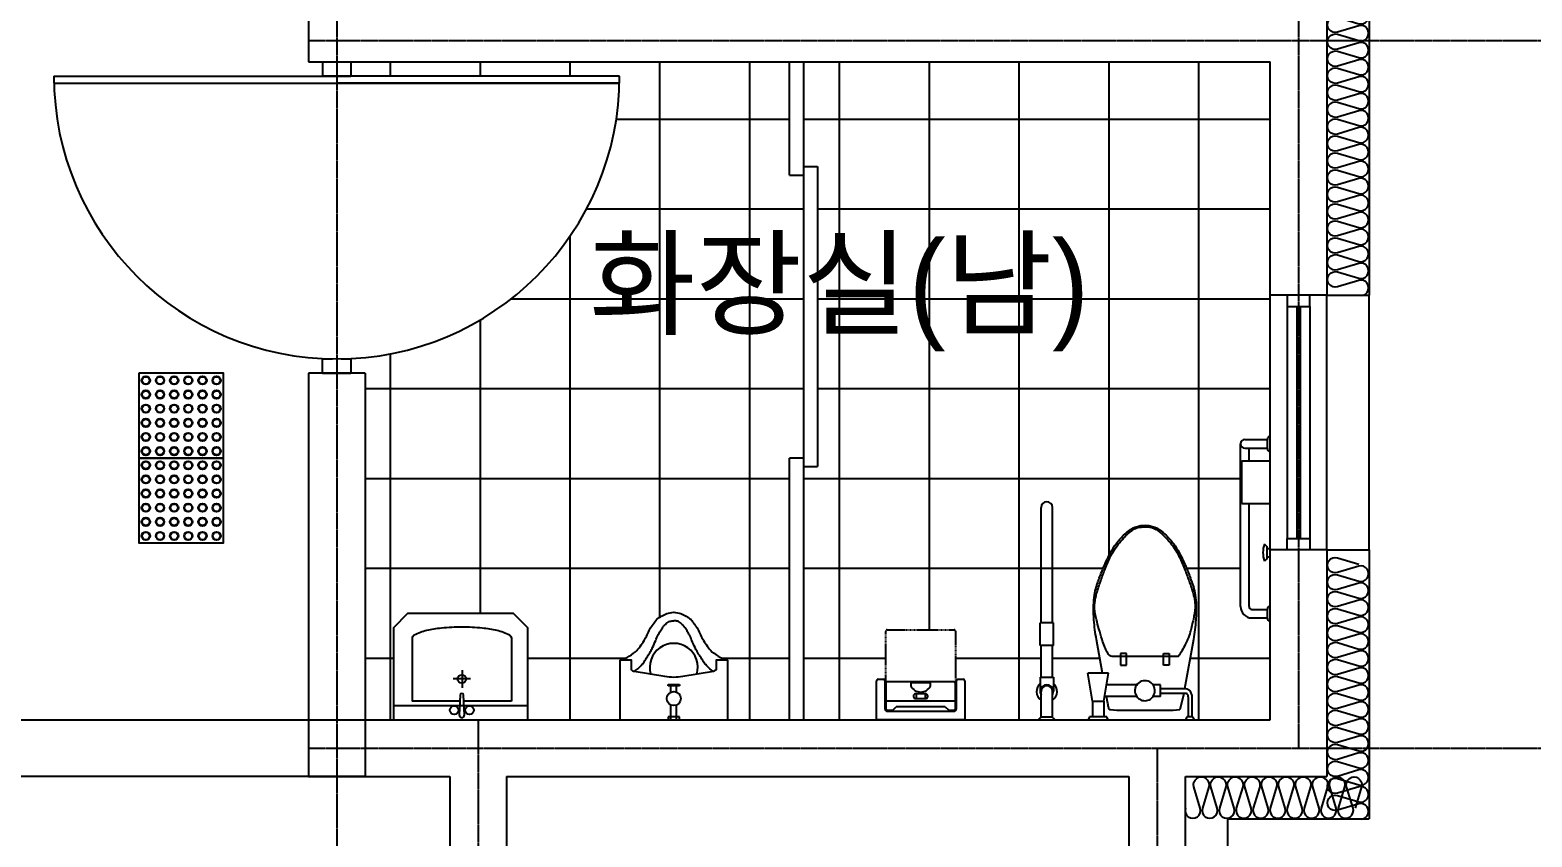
# Model space of a CAD drawing. Header units: millimetres. Extents: x 0 to 199210, y 0 to 94205.
# Drawn here: x 16768 to 22078, y 24545 to 27396 of the extents above; entities that cross this region are included whole.
import ezdxf
from ezdxf.enums import TextEntityAlignment as Align

# ---------------------------------------------------------------- set-up
doc = ezdxf.new("R2010")
doc.units = ezdxf.units.MM
doc.linetypes.add('CEN', pattern=[62, 60, -1, 0, -1])
doc.linetypes.add('HIDDEN2', pattern=[4.7625, 3.175, -1.5875])
for name, color, linetype in [('1CONTINUOUS', 1, 'Continuous'), ('1HIDDEN2', 1, 'HIDDEN2'), ('2. WAL', 2, 'Continuous'), ('4', 4, 'Continuous'), ('9', 9, 'Continuous'), ('CEN', 1, 'CEN'), ('COL', 2, 'Continuous'), ('D_TEXT', 7, 'Continuous'), ('FUR', 4, 'Continuous'), ('FURN', 7, 'Continuous'), ('HAT', 8, 'Continuous'), ('ins', 9, 'Continuous'), ('WID', 4, 'Continuous'), ('점자', 8, 'Continuous')]:
    doc.layers.add(name, color=color, linetype=linetype)
doc.styles.add('돋움', font='Dotum.ttf')

# ---------------------------------------------------------------- blocks, each defined once
blk = doc.blocks.new('insul1')
blk.add_lwpolyline([(0, 0.25, 1.344031), (0.35, 0.25), (0.2, 0.75, -1.344031), (0.55, 0.75), (0.4, 0.25)], format="xyb")
blk = doc.blocks.new('점')
at = {"layer": '점자'}
blk.add_lwpolyline([(300, 0), (300, 300), (0, 300), (0, 0)], close=True, dxfattribs=at)
for centre, radius in [((24.8, 275.6), 15), ((24.8, 275.6), 13), ((74.8, 275.6), 15), ((74.8, 275.6), 13), ((124.8, 275.6), 15), ((124.8, 275.6), 13), ((174.8, 275.6), 15), ((174.8, 275.6), 13), ((224.8, 275.6), 15), ((224.8, 275.6), 13), ((274.8, 275.6), 15), ((274.8, 275.6), 13), ((24.8, 225.6), 15), ((24.8, 225.6), 13), ((74.8, 225.6), 15), ((74.8, 225.6), 13), ((124.8, 225.6), 15), ((124.8, 225.6), 13), ((174.8, 225.6), 15), ((174.8, 225.6), 13), ((224.8, 225.6), 15), ((224.8, 225.6), 13), ((274.8, 225.6), 15), ((274.8, 225.6), 13), ((24.8, 175.6), 15), ((24.8, 175.6), 13), ((74.8, 175.6), 15), ((74.8, 175.6), 13), ((124.8, 175.6), 15), ((124.8, 175.6), 13), ((174.8, 175.6), 15), ((174.8, 175.6), 13), ((224.8, 175.6), 15), ((224.8, 175.6), 13), ((274.8, 175.6), 15), ((274.8, 175.6), 13), ((24.8, 125.6), 15), ((24.8, 125.6), 13), ((74.8, 125.6), 15), ((74.8, 125.6), 13), ((124.8, 125.6), 15), ((124.8, 125.6), 13), ((174.8, 125.6), 15), ((174.8, 125.6), 13), ((224.8, 125.6), 15), ((224.8, 125.6), 13), ((274.8, 125.6), 15), ((274.8, 125.6), 13), ((24.8, 75.6), 15), ((24.8, 75.6), 13), ((74.8, 75.6), 15), ((74.8, 75.6), 13), ((124.8, 75.6), 15), ((124.8, 75.6), 13), ((174.8, 75.6), 15), ((174.8, 75.6), 13), ((224.8, 75.6), 15), ((224.8, 75.6), 13), ((274.8, 75.6), 15), ((274.8, 75.6), 13), ((24.8, 25.6), 15), ((24.8, 25.6), 13), ((74.8, 25.6), 15), ((74.8, 25.6), 13), ((124.8, 25.6), 15), ((124.8, 25.6), 13), ((174.8, 25.6), 15), ((174.8, 25.6), 13), ((224.8, 25.6), 15), ((224.8, 25.6), 13), ((274.8, 25.6), 15), ((274.8, 25.6), 13)]:
    blk.add_circle(centre, radius, dxfattribs=at)
blk = doc.blocks.new('to-ur-004-D-P')
for p, q in [((-20, 0), (-20, -10)), ((-10, 0), (-10, -52.1)), ((10, 0), (10, -52.1)), ((20, -10), (20, 0)), ((-20, -10), (20, -10)), ((-10, -97.9), (-10, -120)), ((10, -97.9), (10, -120)), ((-20, -125), (-20, -120)), ((-20, -120), (20, -120)), ((20, -125), (-20, -125)), ((20, -120), (20, -125))]:
    blk.add_line(p, q)
for points in [[(190, 0), (190, -210), (165, -220, 0.015962), (135, -240, 0.046411), (105, -280, 0.0259), (85, -320, -0.027117), (60, -355, -0.071022), (25, -375, -0.04853), (0, -380, -0.04853), (-25, -375, -0.071022), (-60, -355, -0.027117), (-85, -320, 0.0259), (-105, -280, 0.046411), (-135, -240, 0.015962), (-165, -220), (-190, -210), (-190, 0)], [(-190, -210), (-150, -210), (-150, -180, -0.198912), (-148.2, -175.7, -0.089166), (-140, -170), (-31.7, -152.4, -0.080898), (31.7, -152.4), (140, -170, -0.22682), (148.2, -175.7, -0.062315), (150, -180), (150, -210), (190, -210)], [(-140, -170, -0.028114), (-115.7, -191.7, -0.053656), (-105, -205, -0.00764), (-82.3, -241.5, -0.021456), (-75, -255, -0.020394), (-64, -280, 0.025325), (-55, -300, 0.016526), (-49, -310.7, 0.011962), (-40, -325, 0.049323), (-32.8, -333.8, 0.033116), (-20, -345, 0.102356), (-13.3, -348.2, 0.056761), (0, -350)], [(140, -170, 0.028114), (115.7, -191.7, 0.053656), (105, -205, 0.00764), (82.3, -241.5, 0.021456), (75, -255, 0.020394), (64, -280, -0.025325), (55, -300, -0.016526), (49, -310.7, -0.011962), (40, -325, -0.049323), (32.8, -333.8, -0.033116), (20, -345, -0.102356), (13.3, -348.2, -0.056761), (0, -350)]]:
    blk.add_lwpolyline(points, format="xyb")
blk.add_circle((0, -75), 25)
blk.add_arc((0, -185), 85, 163.2144, 16.7856)
blk = doc.blocks.new('2P-BA101')
at = {"color": 0}
for p, q in [((475, -50), (0, -50)), ((57.7, -288.2), (57.7, -65.8)), ((57.7, -65.8), (225.3, -65.8)), ((201.7, -144.1), (263.7, -144.1)), ((232.1, -175.3), (232.1, -113.2))]:
    blk.add_line(p, q, dxfattribs=at)
blk.add_lwpolyline([(425, -375), (475, -325), (475, 0), (0, 0), (0, -325), (50, -375)], close=True, dxfattribs=at)
for points in [[(224, -17.1), (226.7, -86.7, 1), (239, -86.7), (241.7, -17.1)], [(240.5, -65.8), (407.7, -65.8), (407.7, -288.2, -0.272815), (401, -299.5, -0.070145), (356.4, -316.6, -0.03268), (304.8, -324.9, -0.023671), (232.7, -328.3, -0.023671), (160.6, -324.9, -0.03268), (108.9, -316.6, -0.070145), (64.3, -299.5, -0.272815), (57.7, -288.2, -0.272815)]]:
    blk.add_lwpolyline(points, format="xyb", dxfattribs=at)
for centre, radius in [((206, -34.2), 15.3), ((259.7, -34.2), 15.3), ((232.7, -144.2), 15)]:
    blk.add_circle(centre, radius, dxfattribs=at)
for centre, start, end in [((233.2, -16.8), 90, 181.9092), ((232.6, -16.8), 358.0908, 90)]:
    blk.add_arc(centre, 9.19, start, end, dxfattribs=at)
blk = doc.blocks.new('유아용거치대')
for p, q in [((7684271.5, -2279588.8, 0), (7684271.5, -2279450.6, 0)), ((7684271.5, -2279450.6, 0), (7684582.8, -2279450.6, 0)), ((7684300.4, -2279490.7, 0), (7684300.4, -2279588.8, 0)), ((7684303.6, -2279489.5, 0), (7684303.6, -2279579.2, 0)), ((7684326, -2279484.4, 0), (7684308.6, -2279484.4, 0)), ((7684543.8, -2279480.6, 0), (7684310.4, -2279480.6, 0)), ((7684340.9, -2279495.9, 0), (7684329.3, -2279485.7, 0)), ((7684510.1, -2279497.1, 0), (7684344.2, -2279497.1, 0)), ((7684524.9, -2279485.7, 0), (7684513.4, -2279495.9, 0)), ((7684545.7, -2279484.4, 0), (7684528.2, -2279484.4, 0)), ((7684550.7, -2279579.2, 0), (7684550.7, -2279489.5, 0)), ((7684553.8, -2279588.8, 0), (7684553.8, -2279490.7, 0)), ((7684582.8, -2279450.6, 0), (7684582.8, -2279588.8, 0)), ((7684545.7, -2279517.3, 0), (7684308.6, -2279517.3, 0)), ((7684401.7, -2279531.7, 0), (7684401.7, -2279535.4, 0)), ((7684427.1, -2279525.4, 0), (7684408.1, -2279525.4, 0)), ((7684408.1, -2279541.7, 0), (7684446.1, -2279541.7, 0)), ((7684411.3, -2279541.7, 0), (7684411.3, -2279525.4, 0)), ((7684446.1, -2279525.4, 0), (7684427.1, -2279525.4, 0)), ((7684443, -2279541.7, 0), (7684443, -2279525.4, 0)), ((7684452.5, -2279535.4, 0), (7684452.5, -2279531.7, 0)), ((7684295.4, -2279593.8, 0), (7684276.5, -2279593.8, 0)), ((7684308.6, -2279584.2, 0), (7684545.7, -2279584.2, 0)), ((7684577.8, -2279593.8, 0), (7684558.8, -2279593.8, 0))]:
    blk.add_line(p, q)
for centre, radius, start, end in [((7684310.4, -2279490.7, 0), 10, 90, 180), ((7684308.6, -2279489.5, 0), 5.01, 90, 180), ((7684326, -2279489.5, 0), 5.01, 48.6929, 90), ((7684344.2, -2279492.1, 0), 5.01, 228.6929, 270), ((7684510.1, -2279492.1, 0), 5.01, 270, 311.3071), ((7684528.2, -2279489.5, 0), 5.01, 90, 131.3071), ((7684543.8, -2279490.7, 0), 10, 0, 90), ((7684545.7, -2279489.5, 0), 5.01, 0, 90), ((7684308.6, -2279512.3, 0), 5.01, 216.8699, 270), ((7684408.1, -2279531.7, 0), 6.34, 90, 180), ((7684408.1, -2279535.4, 0), 6.34, 180, 270), ((7684446.1, -2279531.7, 0), 6.34, 0, 90), ((7684446.1, -2279535.4, 0), 6.34, 270, 0), ((7684545.7, -2279512.3, 0), 5.01, 270, 323.1301), ((7684276.5, -2279588.8, 0), 5.01, 180, 270), ((7684295.4, -2279588.8, 0), 5.01, 270, 0), ((7684308.6, -2279579.2, 0), 5.01, 180, 270), ((7684545.7, -2279579.2, 0), 5.01, 270, 0), ((7684558.8, -2279588.8, 0), 5.01, 180, 270), ((7684577.8, -2279588.8, 0), 5.01, 270, 0)]:
    blk.add_arc(centre, radius, start, end)
at = {"layer": '1CONTINUOUS'}
for p, q in [((7684392.2, -2279569.3, 0), (7684392.2, -2279579, 0)), ((7684393.8, -2279580.6, 0), (7684427.1, -2279580.6, 0)), ((7684427.1, -2279580.6, 0), (7684460.4, -2279580.6, 0)), ((7684462, -2279579, 0), (7684462, -2279569.3, 0))]:
    blk.add_line(p, q, dxfattribs=at)
for centre, radius, start, end in [((7684427.1, -2279588.4, 0), 39.8, 28.6834, 151.3166), ((7684393.8, -2279579, 0), 1.59, 180, 270), ((7684460.4, -2279579, 0), 1.59, 270, 0)]:
    blk.add_arc(centre, radius, start, end, dxfattribs=at)
at = {"layer": '1HIDDEN2'}
for p, q in [((7684303.6, -2279763.7, 0), (7684303.6, -2279579.2, 0)), ((7684550.7, -2279577.9, 0), (7684550.7, -2279763.7, 0)), ((7684545.7, -2279768.7, 0), (7684308.6, -2279768.7, 0))]:
    blk.add_line(p, q, dxfattribs=at)
for centre, start, end in [((7684308.6, -2279763.7, 0), 180, 270), ((7684545.7, -2279763.7, 0), 270, 0)]:
    blk.add_arc(centre, 5.01, start, end, dxfattribs=at)

msp = doc.modelspace()

# ---------------------------------------------------------------- hatches: boundary and pattern name
at = {"layer": 'HAT'}
h = msp.add_hatch(dxfattribs=at)
h.set_pattern_fill('NET,_O', color=256, scale=100)
h.set_pattern_definition([(0, (-308347.43, 735423.8), (0, 317.5), []), (90, (-308347.43, 735423.8), (-317.5, 2e-14), [])])
h.paths.add_polyline_path([(19502.7, 29633.9), (19452.7, 29633.9), (19452.7, 30658.9), (18752.7, 30658.9), (18752.7, 30258.9), (18252.7, 30258.9), (18252.7, 30158.9), (17902.7, 30158.9), (17902.7, 30108.9), (18852.7, 30108.9, -0.399638), (17902.7, 29110.1), (17902.7, 29058.9), (17952.7, 29058.9), (17952.7, 28358.9), (18277.7, 28358.9), (18327.7, 28308.9), (18327.7, 27933.9), (18277.7, 27883.9), (17952.7, 27883.9), (17952.7, 27433.9), (19452.7, 27433.9), (19452.7, 27658.9), (19502.7, 27658.9), (19459.2, 27683.5), (19753.4, 28204, 0.108174), (19502.7, 28258.9), (19452.7, 28258.9), (19452.7, 28458.9), (19452.7, 28633.9), (19502.7, 28633.9)])
h.paths.add_polyline_path([(21152.7, 29158.9), (21152.7, 29653.6), (21137.4, 29668.9), (21062.7, 29668.9, -0.414214), (21047.6, 29684.1), (21047.6, 30258.7, -0.414214), (21087.9, 30299), (21137.6, 30299), (21152.7, 30314.1), (21152.7, 30658.9), (20884.3, 30658.9), (20875.9, 30641.9), (20875.9, 30648.8), (20862.5, 30648.8), (20862.5, 30577.8, -0.583258), (20847.1, 30565.4), (20846.9, 30566, -0.002125), (20846.7, 30566), (20764.5, 30566), (20764.5, 30535.7), (20738.1, 30535.7, -0.515644), (20680.7, 30535.7), (20573.5, 30535.7), (20580.3, 30493.8), (20507.6, 30493.8), (20524, 30594.6), (20524, 30648.8), (20513.9, 30648.8), (20508.9, 30658.9), (20392.5, 30658.9), (20382.8, 30649.2), (20382.8, 30589.2, -0.503881), (20385.9, 30530.8), (20385.9, 30508.9), (20382.8, 30508.9), (20382.8, 30396.5), (20385.9, 30396.5), (20385.9, 30315.9), (20342.5, 30315.9), (20342.5, 29907.1, -0.043949), (20342.5, 29910.6), (20342.5, 30315.9), (20339.6, 30315.9), (20339.6, 30396.5), (20342.5, 30396.5), (20342.5, 30508.9), (20339.6, 30508.9), (20339.6, 30530.8, -0.50265), (20342.5, 30589.1), (20342.5, 30648.4), (20332.1, 30658.9), (20072.5, 30658.9), (20072.5, 30515.7), (20040.4, 30515.7), (20040.4, 30340.7), (19793.3, 30340.7), (19793.3, 30515.7), (19761.2, 30515.7), (19761.2, 30658.9), (19502.7, 30658.9), (19502.7, 29663.9), (19552.7, 29663.9), (19552.7, 28603.9), (19502.7, 28603.9), (19502.7, 28508.9), (21152.7, 28508.9)])
h.paths.add_polyline_path([(20685.1, 29979.9, 0.057721), (20709.4, 29976.8, 0.044905), (20727.3, 29978.1, 0.063275), (20739.6, 29981.8, 0.056457), (20757.4, 29992.2, 0.038661), (20779.9, 30012, 0.016027), (20800, 30034, 0.028675), (20810.1, 30047.3, 0.023657), (20826.1, 30073.6, 0.022415), (20840.4, 30102.7, 0.010632), (20849.9, 30125.9, 0.00591), (20865.6, 30168.2, 0.01631), (20880, 30213.1, 0.029266), (20885.7, 30238.7, 0.059581), (20886.7, 30261.6, 0.031679), (20880.7, 30304.2, 0.018716), (20869.9, 30348.1, 0.029941), (20860.5, 30374.8, 0.016406), (20852.2, 30393, 0.013101), (20840.4, 30415.1, 0.031874), (20828.1, 30433.8, 0.236068), (20825.3, 30435.2), (20795, 30435.2), (20795, 30425.1), (20774.9, 30425.1), (20774.9, 30435.2), (20709.4, 30435.2), (20643.9, 30435.2), (20643.9, 30425.1), (20623.7, 30425.1), (20623.7, 30435.2), (20593.5, 30435.2, 0.198912), (20584.7, 30431.6, 0.091569), (20573.4, 30415.1, 0.015343), (20566.5, 30398.4, 0.011028), (20558.2, 30374.8, 0.00909), (20546.9, 30337.5, 0.010307), (20538.1, 30304.2, 0.040097), (20531.9, 30265.3, 0.059581), (20533.1, 30238.7, 0.029266), (20538.8, 30213.1, 0.01631), (20553.2, 30168.2, 0.00591), (20568.9, 30125.9, 0.010632), (20578.4, 30102.7, 0.022415), (20593.6, 30071.6, 0.027113), (20608.6, 30047.3, 0.025219), (20619.3, 30033.5, 0.015085), (20638.9, 30012, 0.026781), (20654.5, 29997.5, 0.03156), (20669.1, 29986.9, 0.081068)], flags=16)
h.paths.add_polyline_path([(20760.1, 29986.7, 0.04843), (20784.9, 30007, 0.036447), (20811.3, 30037.2, 0.040875), (20830.3, 30067.5, 0.015468), (20854.3, 30117.3, 0.024075), (20874, 30168.1, 0.011612), (20880.7, 30188.4, 0.035314), (20887.4, 30217.9, 0.029565), (20890.7, 30253.9, 0.0294), (20889.5, 30306.1, 0.022182), (20880.7, 30374.8), (20879.9, 30379.1, -0.023591), (20889.5, 30306.1, -0.0294), (20890.7, 30253.9, -0.029565), (20887.4, 30217.9, -0.035314), (20880.7, 30188.4, -0.006976), (20876.8, 30176.2, -0.004694), (20870.6, 30158.1, -0.019426), (20854.3, 30117.3, -0.015468), (20830.3, 30067.5, -0.040875), (20811.3, 30037.2, -0.036447), (20784.9, 30007, -0.04843), (20760.1, 29986.7, -0.068612), (20739.6, 29976.8, -0.037226), (20723.9, 29972.9, 0.037226), (20739.6, 29976.8, 0.068612)], flags=16)
h.paths.add_polyline_path([(20470.5, 27869.5), (20452.7, 27958.9), (20470.5, 28048.2), (20547, 28123.8), (20648.6, 28174.5), (20763.9, 28192.1), (20853.2, 28213.3), (20928.9, 28234), (20992.5, 28242.6), (21139.8, 28244), (21139.8, 28218.1), (21152.7, 28205.2), (21152.7, 28458.9), (19502.7, 28458.9), (19502.7, 28258.9, -0.129327), (19798, 28181.2), (19502.7, 27658.9), (19502.7, 27433.9), (21152.7, 27433.9), (21152.7, 27712.6), (21139.8, 27699.6), (21139.8, 27673.7), (20992.5, 27675.2), (20928.9, 27683.7), (20853.2, 27704.4), (20763.9, 27725.6), (20648.6, 27743.3), (20547, 27793.9)])
h.paths.add_polyline_path([(19502.7, 26883.9), (19452.7, 26883.9), (19452.7, 27283.9), (17902.7, 27283.9), (17902.7, 27233.9), (18852.7, 27233.9, -0.399638), (17902.7, 26235.1), (17902.7, 26183.9), (17952.7, 26183.9), (17952.7, 24958.9), (18052.7, 24958.9), (18052.7, 25283.9), (18102.7, 25333.9), (18477.7, 25333.9), (18527.7, 25283.9), (18527.7, 24958.9), (18854.1, 24958.9), (18854.1, 25168.9), (18879.1, 25178.9, 0.015962), (18909.1, 25198.9, 0.046411), (18939.1, 25238.9, 0.0259), (18959.1, 25278.9, -0.027117), (18984.1, 25313.9, -0.071022), (19019.1, 25333.9, -0.04853), (19044.1, 25338.9, -0.04853), (19069.1, 25333.9, -0.071022), (19104.1, 25313.9, -0.027117), (19129.1, 25278.9, 0.0259), (19149.1, 25238.9, 0.046411), (19179.1, 25198.9, 0.015962), (19209.1, 25178.9), (19234.1, 25168.9), (19234.1, 24958.9), (19452.7, 24958.9), (19452.7, 25883.9), (19502.7, 25883.9)])
h.paths.add_polyline_path([(21047.6, 25933.7, -0.414214), (21062.7, 25948.8), (21137.4, 25948.8), (21152.7, 25964.1), (21152.7, 26458.9), (21152.7, 27283.9), (19502.7, 27283.9), (19502.7, 26913.9), (19552.7, 26913.9), (19552.7, 25853.9), (19502.7, 25853.9), (19502.7, 24958.9), (19761.2, 24958.9), (19761.2, 25102), (19793.3, 25102), (19793.3, 25277), (20040.4, 25277), (20040.4, 25102), (20072.5, 25102), (20072.5, 24958.9), (20332.1, 24958.9), (20342.5, 24969.3), (20342.5, 25028.6, -0.50265), (20339.6, 25086.9), (20339.6, 25108.9), (20342.5, 25108.9), (20342.5, 25221.2), (20339.6, 25221.2), (20339.6, 25301.8), (20342.5, 25301.8), (20342.5, 25707.1, -0.043949), (20342.5, 25710.7), (20342.5, 25301.8), (20385.9, 25301.8), (20385.9, 25221.2), (20382.8, 25221.2), (20382.8, 25108.9), (20385.9, 25108.9), (20385.9, 25086.9, -0.503881), (20382.8, 25028.5), (20382.8, 24968.5), (20392.5, 24958.9), (20508.9, 24958.9), (20513.9, 24968.9), (20524, 24968.9), (20524, 25023.2), (20507.6, 25124), (20559.1, 25124), (20538.9, 25238.6, -0.023591), (20529.3, 25311.6, -0.0294), (20528, 25363.9, -0.029565), (20531.4, 25399.8, -0.035314), (20538.1, 25429.3, -0.006976), (20542, 25441.6, -0.004694), (20548.2, 25459.6, -0.019426), (20564.5, 25500.5, -0.015468), (20588.5, 25550.3, -0.040875), (20607.5, 25580.5, -0.036447), (20633.8, 25610.7, -0.04843), (20658.7, 25631, -0.068612), (20679.2, 25640.9, -0.037226), (20694.9, 25644.8, -0.041311), (20709.4, 25646, -0.041311), (20723.9, 25644.8, -0.037226), (20739.6, 25640.9, -0.068612), (20760.1, 25631, -0.04843), (20784.9, 25610.7, -0.036447), (20811.3, 25580.5, -0.040875), (20830.3, 25550.3, -0.015468), (20854.3, 25500.5, -0.019426), (20870.6, 25459.6, -0.004694), (20876.8, 25441.6, -0.006976), (20880.7, 25429.3, -0.035314), (20887.4, 25399.8, -0.029565), (20890.7, 25363.9, -0.0294), (20889.5, 25311.6, -0.023591), (20879.9, 25238.6), (20849.9, 25068.5, -0.476323), (20875.9, 25036.4), (20875.9, 24975.8), (20884.3, 24958.9), (21152.7, 24958.9), (21152.7, 25303.6), (21137.6, 25318.7), (21087.9, 25318.7, -0.414214), (21047.6, 25359)])
h.paths.add_polyline_path([(18542.5, 29233.3), (20714.7, 29233.3), (20714.7, 29810.3), (18542.5, 29810.3)], flags=9)
h.paths.add_polyline_path([(18542.5, 26186.5), (20714.7, 26186.5), (20714.7, 26763.5), (18542.5, 26763.5)], flags=9)

# ---------------------------------------------------------------- linework, layer by layer
at = {"layer": '2. WAL'}
msp.add_lwpolyline([(17952.7, 24758.9), (14452.7, 24758.9), (14452.7, 24958.9), (17952.7, 24958.9)], close=True, dxfattribs=at)
at = {"layer": '4'}
for p, q in [((21502.7, 29158.9), (21502.7, 26458.9)), ((21502.7, 29158.9), (21502.7, 26458.9)), ((21352.7, 26458.9), (21502.7, 26458.9)), ((21352.7, 26458.9), (21502.7, 26458.9)), ((21352.7, 25558.9), (21502.7, 25558.9)), ((21352.7, 25558.9), (21502.7, 25558.9)), ((21502.7, 25558.9), (21502.7, 24608.9)), ((21502.7, 25558.9), (21502.7, 24608.9)), ((21002.7, 20558.9), (21002.7, 24608.9)), ((21002.7, 24608.9), (21502.7, 24608.9)), ((21002.7, 20558.9), (21002.7, 24608.9)), ((21002.7, 24608.9), (21502.7, 24608.9))]:
    msp.add_line(p, q, dxfattribs=at)
at = {"layer": 'CEN'}
for p, q in [((17852.7, 39166.8), (17852.7, 24758.9)), ((17852.7, 39166.8), (17852.7, 5395.3)), ((21252.7, 39166.8), (21252.7, 24858.9)), ((17752.7, 27358.9), (53578.6, 27358.9)), ((18352.7, 24958.9), (18352.7, 21358.9)), ((17752.7, 24858.9), (53578.6, 24858.9)), ((20752.7, 24858.9), (20752.7, 20358.9))]:
    msp.add_line(p, q, dxfattribs=at)
at = {"layer": 'COL'}
for p, q in [((21352.7, 29158.9), (21352.7, 26458.9)), ((17752.7, 29058.9), (17752.7, 27283.9)), ((17752.7, 27283.9), (21152.7, 27283.9)), ((21152.7, 26458.9), (21152.7, 27283.9)), ((21352.7, 26458.9), (21152.7, 26458.9)), ((17752.7, 26183.9), (17752.7, 24758.9)), ((17952.7, 26183.9), (17752.7, 26183.9)), ((17952.7, 26183.9), (17952.7, 24958.9)), ((21152.7, 24958.9), (21152.7, 25558.9)), ((21352.7, 25558.9), (21152.7, 25558.9)), ((21352.7, 25558.9), (21352.7, 24758.9)), ((17952.7, 24958.9), (21152.7, 24958.9)), ((17752.7, 24758.9), (18252.7, 24758.9)), ((18252.7, 24758.9), (18252.7, 23938.9)), ((18452.7, 24758.9), (18452.7, 23938.9)), ((18452.7, 24758.9), (20652.7, 24758.9)), ((20652.7, 24758.9), (20652.7, 22058.9)), ((20852.7, 20558.9), (20852.7, 24758.9)), ((20852.7, 24758.9), (21352.7, 24758.9))]:
    msp.add_line(p, q, dxfattribs=at)
at = {"layer": 'FUR'}
for p, q in [((19452.7, 26883.9), (19452.7, 27283.9)), ((19502.7, 27283.9), (19502.7, 26883.9)), ((19452.7, 26883.9), (19502.7, 26883.9)), ((19502.7, 26913.9), (19552.7, 26913.9)), ((19502.7, 26883.9), (19502.7, 25883.9)), ((19552.7, 26913.9), (19552.7, 25853.9)), ((19452.7, 24958.9), (19452.7, 25883.9)), ((19502.7, 25883.9), (19452.7, 25883.9)), ((19502.7, 25883.9), (19502.7, 24958.9)), ((19502.7, 25853.9), (19552.7, 25853.9))]:
    msp.add_line(p, q, dxfattribs=at)
at = {"layer": 'FURN'}
for p, q in [((21145.6, 25957), (21152.7, 25964.1)), ((21047.6, 25359), (21047.6, 25933.7)), ((21062.7, 25948.8), (21142.7, 25948.8)), ((21062.7, 25918.5), (21142.7, 25918.5)), ((21077.9, 25874.4), (21077.9, 25918.5)), ((21142.7, 25917.9), (21142.7, 25949.8)), ((21145.6, 25910.8), (21152.7, 25903.6)), ((21052, 25723.3), (21052, 25874.4)), ((21052, 25874.4), (21152.7, 25874.4)), ((20342.5, 25301.8), (20342.5, 25708.9)), ((20382.8, 25301.8), (20382.8, 25708.9)), ((21052, 25723.3), (21152.7, 25723.3)), ((21077.9, 25359), (21077.9, 25723.3)), ((21139.2, 25572.8), (21132.1, 25579.9)), ((21142.1, 25533.7), (21142.1, 25565.7)), ((21142.1, 25564.6), (21152.7, 25564.6)), ((21139.2, 25526.6), (21132.1, 25519.5)), ((21142.1, 25534.4), (21152.7, 25534.4)), ((21087.9, 25349), (21142.7, 25349)), ((21142.7, 25317.9), (21142.7, 25349.8)), ((21145.6, 25357), (21152.7, 25364.1)), ((20385.9, 25301.8), (20339.6, 25301.8)), ((20339.6, 25221.2), (20339.6, 25301.8)), ((20385.9, 25221.2), (20385.9, 25301.8)), ((21087.9, 25318.7), (21142.7, 25318.7)), ((21145.6, 25310.8), (21152.7, 25303.6)), ((20385.9, 25221.2), (20339.6, 25221.2)), ((20342.5, 25108.9), (20342.5, 25221.2)), ((20382.8, 25108.9), (20382.8, 25221.2)), ((20643.9, 25192.6), (20623.7, 25192.6)), ((20623.7, 25192.6), (20623.7, 25152.3)), ((20643.9, 25152.3), (20643.9, 25192.6)), ((20774.9, 25192.6), (20795, 25192.6)), ((20774.9, 25152.3), (20774.9, 25192.6)), ((20795, 25192.6), (20795, 25152.3)), ((20523.8, 25024.2), (20507.6, 25124)), ((20580.3, 25124), (20507.6, 25124)), ((20564.1, 25024.2), (20580.3, 25124)), ((20623.7, 25152.3), (20643.9, 25152.3)), ((20795, 25152.3), (20774.9, 25152.3)), ((20339.6, 25108.9), (20385.9, 25108.9)), ((20339.6, 25108.9), (20339.6, 25056.5)), ((20385.9, 25108.9), (20385.9, 25058.9)), ((20680.7, 25082), (20573.5, 25082)), ((20764.5, 25082), (20738.1, 25082)), ((20764.5, 25040.9), (20764.5, 25082)), ((20849.8, 25068.2), (20764.5, 25068.2)), ((20342.5, 24968.2), (20342.5, 25058.9)), ((20382.8, 24967.8), (20382.8, 25058.9)), ((20523.8, 25024.2), (20564.4, 25024.2)), ((20524, 25024.2), (20524, 24968.9)), ((20564.3, 25024.2), (20564.3, 24968.9)), ((20680.8, 25040.9), (20566.8, 25040.9)), ((20764.5, 25040.9), (20738, 25040.9)), ((20846.9, 25051.7), (20764.5, 25051.7)), ((20846.9, 25051.7), (20833.1, 24993.6)), ((20862.5, 25039.9), (20862.5, 24968.9)), ((20875.9, 25047.5), (20875.9, 24968.9)), ((20339.2, 24966), (20332.1, 24958.9)), ((20346.3, 24968.9), (20378.3, 24968.9)), ((20385.4, 24966), (20392.5, 24958.9)), ((20513.9, 24968.9), (20508.9, 24958.9)), ((20574.4, 24968.9), (20513.9, 24968.9)), ((20579.4, 24958.9), (20574.4, 24968.9)), ((20858.3, 24968.9), (20853.2, 24958.9)), ((20879.3, 24968.9), (20858.3, 24968.9)), ((20884.3, 24958.9), (20879.3, 24968.9))]:
    msp.add_line(p, q, dxfattribs=at)
for points in [[(20559.1, 25124), (20538.1, 25243, -0.022182), (20529.3, 25311.6, -0.0294), (20528, 25363.9, -0.029565), (20531.4, 25399.8, -0.035314), (20538.1, 25429.3, -0.006976), (20542, 25441.6, -0.004694), (20548.2, 25459.6, -0.019426), (20564.5, 25500.5, -0.015468), (20588.5, 25550.3, -0.040875), (20607.5, 25580.5, -0.036447), (20633.8, 25610.7, -0.04843), (20658.7, 25631, -0.068612), (20679.2, 25640.9, -0.037226), (20694.9, 25644.8, -0.041311), (20709.4, 25646)], [(20709.4, 25646, -0.041311), (20723.9, 25644.8, -0.037226), (20739.6, 25640.9, -0.068612), (20760.1, 25631, -0.04843), (20784.9, 25610.7, -0.036447), (20811.3, 25580.5, -0.040875), (20830.3, 25550.3, -0.015468), (20854.3, 25500.5, -0.019426), (20870.6, 25459.6, -0.004694), (20876.8, 25441.6, -0.006976), (20880.7, 25429.3, -0.035314), (20887.4, 25399.8, -0.029565), (20890.7, 25363.9, -0.0294), (20889.5, 25311.6, -0.022182), (20880.7, 25243), (20849.8, 25068.2)], [(20833.1, 24993.6, -0.025867), (20784.9, 24991.1), (20709.4, 24991.1), (20633.8, 24991.1, -0.024922), (20587.4, 24993.4, -0.25497), (20583.4, 24996.1, -0.056948), (20581.8, 25000.4, -0.016043), (20578.4, 25016.3), (20573.9, 25040.9)]]:
    msp.add_lwpolyline(points, format="xyb", dxfattribs=at)
msp.add_lwpolyline([(20709.4, 25640.9, -0.044905), (20727.3, 25639.6, -0.063275), (20739.6, 25635.9, -0.056457), (20757.4, 25625.5, -0.038661), (20779.9, 25605.7, -0.016027), (20800, 25583.7, -0.028675), (20810.1, 25570.4, -0.023657), (20826.1, 25544.1, -0.022415), (20840.4, 25515, -0.010632), (20849.9, 25491.8, -0.00591), (20865.6, 25449.5, -0.01631), (20880, 25404.6, -0.029266), (20885.7, 25379, -0.059581), (20886.7, 25356.1, -0.031679), (20880.7, 25313.5, -0.018716), (20869.9, 25269.6, -0.029941), (20860.5, 25243, -0.016406), (20852.2, 25224.8, -0.013101), (20840.4, 25202.6, -0.031874), (20828.1, 25183.9, -0.236068), (20825.3, 25182.5), (20709.4, 25182.5), (20593.5, 25182.5, -0.198912), (20584.7, 25186.1, -0.091569), (20573.4, 25202.6, -0.015343), (20566.5, 25219.3, -0.011028), (20558.2, 25243, -0.00909), (20546.9, 25280.2, -0.010307), (20538.1, 25313.5, -0.040097), (20531.9, 25352.4, -0.059581), (20533.1, 25379, -0.029266), (20538.8, 25404.6, -0.01631), (20553.2, 25449.5, -0.00591), (20568.9, 25491.8, -0.010632), (20578.4, 25515, -0.022415), (20593.6, 25546.1, -0.027113), (20608.6, 25570.4, -0.025219), (20619.3, 25584.2, -0.015085), (20638.9, 25605.7, -0.026781), (20654.5, 25620.2, -0.03156), (20669.1, 25630.9, -0.081068), (20685.1, 25637.8, -0.057721)], format="xyb", close=True, dxfattribs=at)
for centre, radius, start, end in [((21062.7, 25933.7), 15.1, 90, 270), ((21152.7, 25949.8), 10.1, 135, 180), ((21152.7, 25917.9), 10.1, 180, 225), ((20362.6, 25708.9), 20.2, 0, 180), ((21215.1, 25549.7), 88.3, 159.9867, 200.0133), ((21132.1, 25565.7), 10.1, 0, 45), ((21132.1, 25533.7), 10.1, 315, 0), ((21087.9, 25359), 40.3, 180, 270), ((21087.9, 25359), 10.1, 180, 270), ((21152.7, 25349.8), 10.1, 135, 180), ((21152.7, 25317.9), 10.1, 180, 225), ((20362.7, 25058.9), 36.4, 129.5338, 236.2795), ((20362.7, 25058.9), 23.2, 330.1507, 209.8493), ((20362.7, 25058.9), 20.2, 0, 180), ((20362.7, 25058.9), 36.4, 303.4956, 50.4662), ((20709.4, 25061.6), 35.3, 343.7398, 214.8499), ((20849.8, 25041.9), 26.6, 12.0438, 89.6732), ((20709.4, 25061.6), 35.3, 214.8499, 343.7398), ((20850.5, 25030.9), 21.2, 67.3982, 99.6867), ((20851.3, 25041.8), 11.4, 350.6961, 49.6364), ((20346.3, 24958.9), 10.1, 90, 135), ((20378.3, 24958.9), 10.1, 45, 90)]:
    msp.add_arc(centre, radius, start, end, dxfattribs=at)
at = {"layer": 'WID'}
for p, q in [((17802.7, 27283.9), (17902.7, 27283.9)), ((17802.7, 27283.9), (17902.7, 27283.9)), ((17802.7, 27283.9), (17802.7, 27233.9)), ((17902.7, 27283.9), (17902.7, 27233.9)), ((16852.7, 27233.9), (17902.7, 27233.9)), ((16853.1, 27208.9), (18852.4, 27208.9)), ((18852.7, 27233.9), (17802.7, 27233.9)), ((18852.4, 27208.9), (17852.7, 27208.9)), ((21152.7, 25558.9), (21152.7, 26458.9)), ((21352.7, 25558.9), (21352.7, 26458.9)), ((21502.7, 25558.9), (21502.7, 26458.9)), ((17802.7, 26183.9), (17902.7, 26183.9))]:
    msp.add_line(p, q, dxfattribs=at)
at = {"layer": 'WID', "color": 4}
for p, q in [((21212.7, 26418.9), (21212.7, 25598.9)), ((21246.7, 26418.9), (21246.7, 25598.9)), ((21258.7, 26418.9), (21258.7, 25598.9)), ((21292.7, 26418.9), (21292.7, 25598.9))]:
    msp.add_line(p, q, dxfattribs=at)
for points in [[(21237.7, 26458.9), (21212.7, 26458.9), (21212.7, 26418.9), (21292.7, 26418.9), (21292.7, 26458.9), (21267.7, 26458.9)], [(17867.7, 26233.9), (17902.7, 26233.9), (17902.7, 26183.9), (17802.7, 26183.9), (17802.7, 26233.9), (17837.7, 26233.9)], [(21237.7, 25558.9), (21212.7, 25558.9), (21212.7, 25598.9), (21292.7, 25598.9), (21292.7, 25558.9), (21267.7, 25558.9)]]:
    msp.add_lwpolyline(points, dxfattribs=at)
at = {"layer": 'WID'}
msp.add_arc((17852.7, 27233.9), 1000, 180, 0, dxfattribs=at)

# ---------------------------------------------------------------- block references
at = {"layer": '9', "rotation": 180}
msp.add_blockref('유아용거치대', (7704344, -2254491.8), dxfattribs=at)
at = {"layer": 'FUR', "rotation": 180}
for name, p in [('2P-BA101', (18527.7, 24958.9)), ('to-ur-004-D-P', (19044.1, 24958.9))]:
    msp.add_blockref(name, p, dxfattribs=at)
at = {"layer": 'ins', "xscale": 150, "yscale": 150, "zscale": 150, "rotation": 90, "row_count": 1, "row_spacing": 0, "column_spacing": 60}
for p, column_count in [((21502.7, 26458.9), 44), ((21502.7, 24608.9), 15)]:
    msp.add_blockref('insul1', p, dxfattribs=dict(at, column_count=column_count))
at = {"layer": 'ins', "xscale": 150, "yscale": 150, "zscale": 150, "row_count": 1, "column_count": 10, "row_spacing": 0, "column_spacing": 60}
msp.add_blockref('insul1', (20852.7, 24608.9), dxfattribs=at)
at = {"layer": '점자', "rotation": 180}
for p in [(17452.7, 26183.9), (17452.7, 25883.9)]:
    msp.add_blockref('점', p, dxfattribs=at)

# ---------------------------------------------------------------- texts
at = {"layer": 'D_TEXT', "color": 7, "style": '돋움'}
msp.add_text('화장실(남)', height=300, dxfattribs=at).set_placement((19628.6, 26475), align=Align.MIDDLE)

doc.saveas('drawing.dxf')
